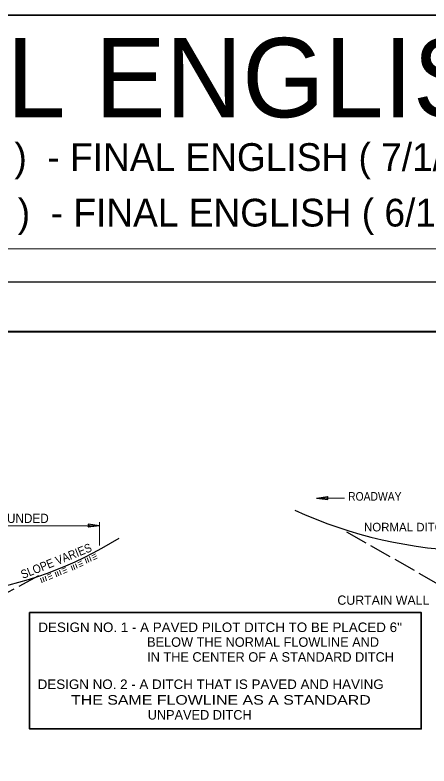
# Model space of a CAD drawing. Extents: x -393 to -23, y 148 to 422.
# Drawn here: x -180.4 to -117.7, y 307.9 to 421.6 of the extents above; entities that cross this region are included whole.
import ezdxf

# ---------------------------------------------------------------- set-up
doc = ezdxf.new("R2010")
doc.units = 0
doc.header["$LTSCALE"] = 0.56
doc.linetypes.add('LONG_DASHED', pattern=[7.5, 6, -1.5])
doc.layers.add('1', color=7, linetype='Continuous', lineweight=13)

msp = doc.modelspace()

# ---------------------------------------------------------------- linework, layer by layer
at = {"layer": '1'}
for p, q in [((-388.4534, 386.1728), (-28.4804, 386.1728)), ((-130.4866, 348.4575), (-134.7278, 348.4575)), ((-167.5983, 341.275), (-167.5983, 344.8338)), ((-168.7789, 339.7405), (-168.2045, 340.0101)), ((-170.8997, 338.6688), (-170.3253, 338.9384)), ((-169.5292, 338.6033), (-169.7687, 339.2902)), ((-169.2134, 338.7407), (-169.4529, 339.4275)), ((-168.8717, 338.9091), (-169.1112, 339.596)), ((-168.6248, 339.4317), (-168.0671, 339.6941)), ((-168.504, 339.1085), (-167.9462, 339.3709)), ((-173.3147, 337.6813), (-172.7403, 337.9509)), ((-173.1606, 337.3725), (-172.6028, 337.6349)), ((-171.6501, 337.5317), (-171.8895, 338.2185)), ((-171.3342, 337.669), (-171.5737, 338.3558)), ((-170.9926, 337.8374), (-171.2321, 338.5243)), ((-170.7457, 338.36), (-170.1879, 338.6224)), ((-170.6248, 338.0368), (-170.0671, 338.2992)), ((-175.9541, 335.778), (-176.1936, 336.4648)), ((-175.6124, 335.9464), (-175.8519, 336.6333)), ((-175.5196, 336.7778), (-174.9452, 337.0474)), ((-175.3655, 336.469), (-174.8077, 336.7314)), ((-174.065, 336.5442), (-174.3044, 337.231)), ((-173.7492, 336.6815), (-173.9887, 337.3683)), ((-173.4075, 336.8499), (-173.647, 337.5368)), ((-173.0397, 337.0493), (-172.482, 337.3117)), ((-176.2699, 335.6407), (-176.5093, 336.3275)), ((-175.2447, 336.1458), (-174.6869, 336.4083))]:
    msp.add_line(p, q, dxfattribs=at)
at = {"layer": '1', "lineweight": 40}
msp.add_line((-358.4557, 373.6741), (-33.4802, 373.6741), dxfattribs=at)
at = {"layer": '1', "lineweight": 25}
for p, q in [((-134.7275, 348.4567), (-133.0245, 348.6907)), ((-134.7275, 348.4567), (-133.0245, 348.2227)), ((-167.5987, 344.2802), (-169.3017, 344.5143)), ((-167.5987, 344.2802), (-169.3017, 344.0462))]:
    msp.add_line(p, q, dxfattribs=at)
at = {"layer": '1', "linetype": 'LONG_DASHED', "lineweight": 25}
for p, q in [((-130.1619, 343.3528), (-114.1859, 334.2378)), ((-176.8567, 336.6706), (-181.5184, 334.1703))]:
    msp.add_line(p, q, dxfattribs=at)
at = {"layer": '1', "lineweight": 35}
for points in [[(-392.7492, 148.3662), (-23.2656, 148.3662), (-23.2656, 421.5695), (-392.7492, 421.5695)], [(-178.1756, 331.1216), (-118.8385, 331.1216), (-118.8385, 313.5306), (-178.1756, 313.5306)]]:
    msp.add_lwpolyline(points, close=True, dxfattribs=at)
at = {"layer": '1', "lineweight": 25}
for points in [[(-373.4545, 161.1901), (-373.4545, 381.1733), (-28.4804, 381.1733)], [(-133.0245, 348.6907), (-133.1562, 348.4543), (-133.0245, 348.2227)], [(-169.3017, 344.0462), (-169.1699, 344.2827), (-169.3017, 344.5143)]]:
    msp.add_lwpolyline(points, dxfattribs=at)
at = {"layer": '1'}
msp.add_lwpolyline([(-220.7869, 344.2794), (-194.1518, 344.2794), (-167.5983, 344.2794)], dxfattribs=at)
at = {"layer": '1', "lineweight": 25}
for centre, radius, start, end in [((-109.4755, 409.4475), 69.0128, 245.56747, 268.80343), ((-195.5191, 392.1275), 58.5472, 278.14084, 301.8664)]:
    msp.add_arc(centre, radius, start, end, dxfattribs=at)

# ---------------------------------------------------------------- texts
at = {"layer": '1'}
for s, height, p in [('1999 SPECS. - FINAL ENGLISH ', 12, (-331.4791, 406.0977)), ('( p. R-103E ) PAVED DITCHES ( DITCH CHECK ) - ( DC-2-00E )  - FINAL ENGLISH ( 7/1/99 )', 4.2, (-341.1866, 397.9722)), ('( p. R-103E ) PAVED DITCHES ( DITCH CHECK ) - ( DC-2-01E )  - FINAL ENGLISH ( 6/1/00 ) - NEW', 4.2, (-340.6917, 389.5582)), ('NORMAL DITCH L', 1.3, (-127.5265, 343.4119)), ('CURTAIN WALL', 1.4, (-131.5561, 332.3107)), ('BELOW THE NORMAL FLOWLINE AND', 1.442, (-160.3841, 325.9456)), ('IN THE CENTER OF A STANDARD DITCH', 1.442, (-160.3721, 323.6876)), ('UNPAVED DITCH', 1.442, (-160.2927, 314.9293))]:
    msp.add_text(s, height=height, dxfattribs=at).set_placement(p)
for s, height, width, p in [('ROADWAY', 1.3, 0.9, (-129.9269, 348.0623)), ("8' ROUNDED", 1.4, 0.95, (-186.1007, 344.6923)), ("DESIGN NO. 1 - A PAVED PILOT DITCH TO BE PLACED 6''", 1.442, 1.05, (-176.8543, 328.1812)), ('DESIGN NO. 2 - A DITCH THAT IS PAVED AND HAVING', 1.442, 1.05, (-176.9603, 319.5606)), ('               THE SAME FLOWLINE AS A STANDARD', 1.442, 1.25, (-181.9502, 317.1918))]:
    msp.add_text(s, height=height, dxfattribs=dict(at, width=width)).set_placement(p)
at = {"layer": '1', "width": 0.9}
msp.add_text('SLOPE VARIES', height=1.3, rotation=21.896, dxfattribs=at).set_placement((-179.1996, 336.2102))

doc.saveas('drawing.dxf')
